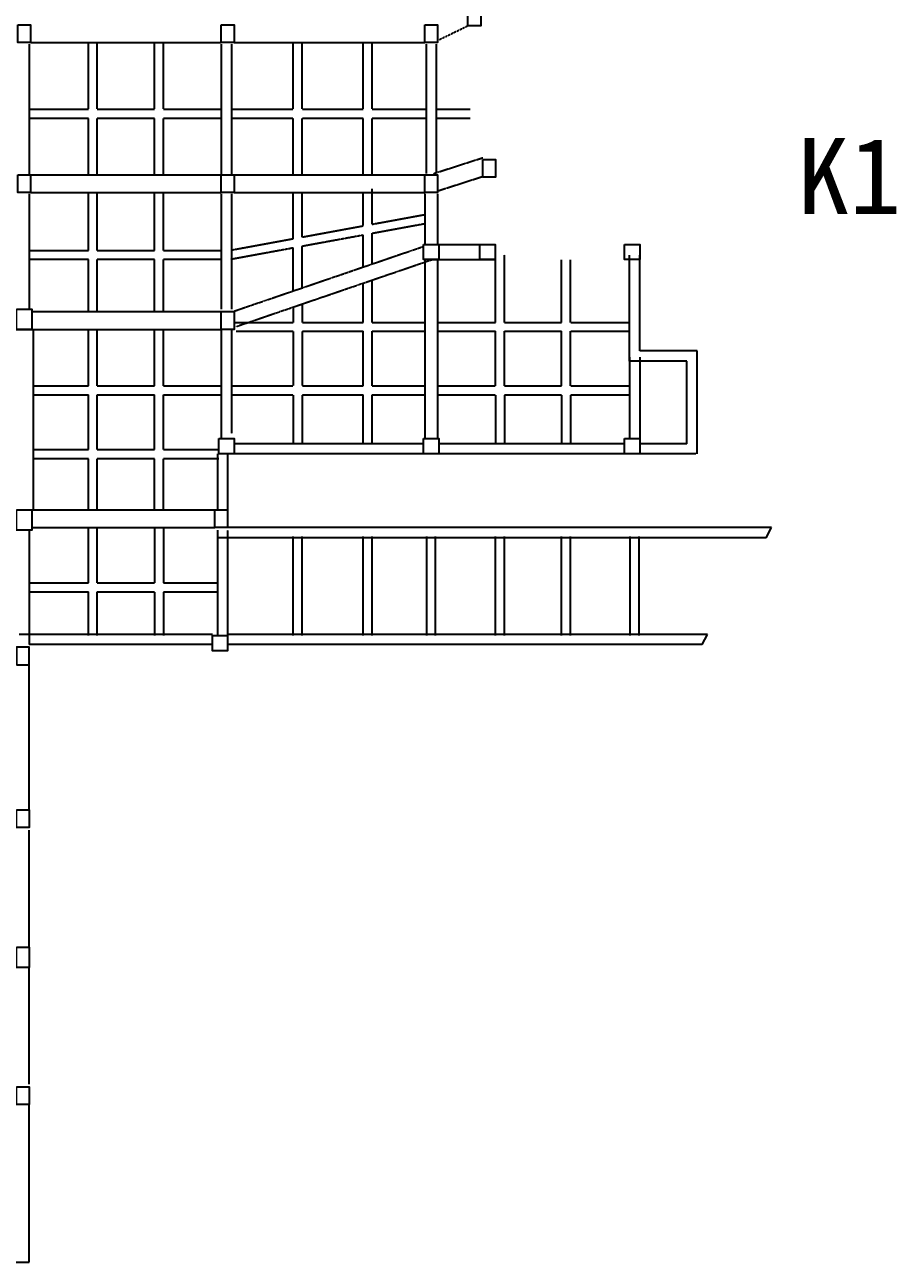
# Model space of a CAD drawing. Extents: x -1348811 to 123514, y -640545 to 749356.
# Drawn here: x -364786 to -330532, y -222293 to -173609 of the extents above; entities that cross this region are included whole.
import ezdxf
from ezdxf.enums import TextEntityAlignment as Align

# ---------------------------------------------------------------- set-up
doc = ezdxf.new("R2010")
doc.units = 0
doc.header["$LTSCALE"] = 10
doc.header["$MEASUREMENT"] = 0
doc.linetypes.add('DASHED2', pattern=[0.375, 0.25, -0.125])
doc.linetypes.add('常规', pattern=[20, 10, 0, 10])
for name, color, linetype in [('BEAM', 4, 'DASHED2'), ('BEAM_CON', 4, 'CONTINUOUS'), ('BEAM_SE', 144, 'DASHED2'), ('COLU', 1, 'CONTINUOUS'), ('jlq', 1, 'CONTINUOUS'), ('图框', 7, 'CONTINUOUS')]:
    doc.layers.add(name, color=color, linetype=linetype)
doc.layers.add('RD-Line', color=2, linetype='常规', lineweight=0)
doc.styles.add('黑体', font='simhei.ttf')

# ---------------------------------------------------------------- blocks, each defined once
blk = doc.blocks.new('A$C6F315E46')
at = {"layer": 'BEAM'}
for p, q in [((16050, 48066), (17246, 48647)), ((0, 47933), (0, 42783)), ((50, 47983), (7550, 47983)), ((7550, 47933), (7550, 42783)), ((7950, 47933), (7950, 42783)), ((8050, 47983), (15550, 47983)), ((15600, 47933), (15600, 42833)), ((16000, 47933), (16000, 42833)), ((15901, 42833), (17828, 43453)), ((50, 42783), (7550, 42783)), ((8050, 42783), (15550, 42783)), ((16050, 42146), (17828, 42717)), ((0, 42033), (0, 37500)), ((50, 42083), (7550, 42083)), ((7950, 42033), (7950, 37500)), ((8050, 42083), (15550, 42083)), ((15550, 42033), (15550, 40043)), ((16050, 42033), (16050, 40043)), ((8050, 37417), (15500, 39965)), ((16100, 40043), (17716, 40042)), ((8147, 36816), (15827, 39443)), ((15550, 39443), (15550, 32400)), ((15827, 39443), (18325, 39442)), ((16050, 39443), (16050, 32400)), ((100, 37400), (7550, 37400)), ((-39850, 36700), (7550, 36700)), ((150, 36700), (150, 29600)), ((7950, 36700), (7950, 32600)), ((23600, 35600), (23600, 32400)), ((24000, 35600), (24000, 32400)), ((100, 29600), (7300, 29600)), ((0, 28800), (0, 24300)), ((100, 28900), (7300, 28900)), ((7400, 28800), (7400, 24650)), ((7800, 28800), (7800, 24650))]:
    blk.add_line(p, q, dxfattribs=at)
at = {"layer": 'BEAM_CON', "linetype": 'Continuous'}
for p, q in [((7550, 42033), (7550, 37500)), ((7550, 36700), (7550, 32400))]:
    blk.add_line(p, q, dxfattribs=at)
at = {"layer": 'BEAM_SE'}
for p, q in [((2325, 45358), (2325, 47983)), ((2675, 45358), (2675, 47983)), ((4925, 45358), (4925, 47983)), ((5275, 45358), (5275, 47983)), ((10375, 45358), (10375, 47983)), ((10725, 45358), (10725, 47983)), ((13125, 45358), (13125, 47983)), ((13475, 45358), (13475, 47983)), ((0, 45358), (2325, 45358)), ((2675, 45358), (4925, 45358)), ((5275, 45358), (7550, 45358)), ((7950, 45358), (10375, 45358)), ((10725, 45358), (13125, 45358)), ((13475, 45358), (15577, 45358)), ((15977, 45358), (17336, 45358)), ((0, 45008), (2325, 45008)), ((2325, 42783), (2325, 45008)), ((2675, 45008), (4925, 45008)), ((2675, 42783), (2675, 45008)), ((4925, 42783), (4925, 45008)), ((5275, 45008), (7550, 45008)), ((5275, 42783), (5275, 45008)), ((7950, 45008), (10375, 45008)), ((10375, 42783), (10375, 45008)), ((10725, 45008), (13125, 45008)), ((10725, 42783), (10725, 45008)), ((13125, 42783), (13125, 45008)), ((13475, 45008), (15577, 45008)), ((13475, 42783), (13475, 45008)), ((15977, 45008), (17335, 45008)), ((2325, 39808), (2325, 42083)), ((2675, 39808), (2675, 42083)), ((4925, 39808), (4925, 42083)), ((5275, 39808), (5275, 42083)), ((10375, 40268), (10375, 42083)), ((10725, 40332), (10725, 42083)), ((13125, 40772), (13125, 42083)), ((13475, 40837), (13475, 42233)), ((13475, 40837), (15550, 41217)), ((10725, 40332), (13125, 40772)), ((10725, 39976), (13125, 40417)), ((13125, 39153), (13125, 40417)), ((13475, 40481), (15550, 40862)), ((13475, 39272), (13475, 40481)), ((7950, 39823), (10375, 40268)), ((10725, 38332), (10725, 39976)), ((0, 39808), (2325, 39808)), ((0, 39458), (2325, 39458)), ((2325, 37400), (2325, 39458)), ((2675, 39808), (4925, 39808)), ((2675, 39458), (4925, 39458)), ((2675, 37400), (2675, 39458)), ((4925, 37400), (4925, 39458)), ((5275, 39808), (7550, 39808)), ((5275, 39458), (7550, 39458)), ((5275, 37400), (5275, 39458)), ((7950, 39467), (10375, 39912)), ((10375, 38212), (10375, 39912)), ((18325, 36975), (18325, 39635)), ((18675, 36975), (18675, 39634)), ((20925, 36975), (20925, 39442)), ((21275, 36975), (21275, 39442)), ((13125, 36975), (13125, 38518)), ((13475, 36975), (13475, 38638)), ((10375, 37578), (10375, 36975)), ((10725, 37698), (10725, 36975)), ((2325, 34475), (2325, 36700)), ((2675, 34475), (2675, 36700)), ((4925, 34475), (4925, 36700)), ((5275, 34475), (5275, 36700)), ((8050, 36975), (10375, 36975)), ((8129, 36625), (10375, 36625)), ((10375, 36625), (10375, 34475)), ((10725, 36975), (13125, 36975)), ((10725, 36625), (10725, 34475)), ((10725, 36625), (13125, 36625)), ((13125, 34475), (13125, 36625)), ((13475, 36975), (15550, 36975)), ((13475, 36625), (15550, 36625)), ((13475, 34475), (13475, 36625)), ((16050, 36975), (18325, 36975)), ((16050, 36625), (18325, 36625)), ((18325, 34475), (18325, 36625)), ((18675, 36975), (20925, 36975)), ((18675, 36625), (20925, 36625)), ((18675, 34475), (18675, 36625)), ((20925, 34475), (20925, 36625)), ((21275, 36975), (23600, 36975)), ((21275, 36625), (23600, 36625)), ((21275, 34475), (21275, 36625)), ((150, 34475), (2325, 34475)), ((150, 34125), (2325, 34125)), ((2325, 31975), (2325, 34125)), ((2675, 34475), (4925, 34475)), ((2675, 34125), (4925, 34125)), ((2675, 31975), (2675, 34125)), ((4925, 31975), (4925, 34125)), ((5275, 34475), (7550, 34475)), ((5275, 34125), (7550, 34125)), ((5275, 31975), (5275, 34125)), ((7950, 34475), (10375, 34475)), ((7950, 34125), (10375, 34125)), ((10375, 34125), (10375, 32200)), ((10725, 34475), (13125, 34475)), ((10725, 34125), (10725, 32200)), ((10725, 34125), (13125, 34125)), ((13125, 32200), (13125, 34125)), ((13475, 34475), (15527, 34475)), ((13475, 34125), (15527, 34125)), ((13475, 32200), (13475, 34125)), ((16027, 34475), (18325, 34475)), ((16027, 34125), (18325, 34125)), ((18325, 34125), (18325, 32200)), ((18675, 34475), (20925, 34475)), ((18675, 34125), (20925, 34125)), ((18675, 34125), (18675, 32200)), ((20925, 34125), (20925, 32200)), ((21275, 34475), (23600, 34475)), ((21275, 34125), (23600, 34125)), ((21275, 34125), (21275, 32200)), ((150, 31975), (2325, 31975)), ((2675, 31975), (4925, 31975)), ((5275, 31975), (7450, 31975)), ((150, 31625), (2325, 31625)), ((2325, 29600), (2325, 31625)), ((2675, 31625), (4925, 31625)), ((2675, 29600), (2675, 31625)), ((4925, 29600), (4925, 31625)), ((5275, 31625), (7450, 31625)), ((5275, 29600), (5275, 31625)), ((2325, 26725), (2325, 28900)), ((2675, 26725), (2675, 28900)), ((4925, 28900), (4925, 26725)), ((5275, 28900), (5275, 26725)), ((10375, 24650), (10375, 28550)), ((10725, 24650), (10725, 28550)), ((13125, 24650), (13125, 28550)), ((13475, 24650), (13475, 28550)), ((15625, 24650), (15625, 28550)), ((15975, 24650), (15975, 28550)), ((18325, 24650), (18325, 28550)), ((18675, 24650), (18675, 28550)), ((20925, 24650), (20925, 28550)), ((21275, 24650), (21275, 28550)), ((23625, 24650), (23625, 28550)), ((23975, 24650), (23975, 28550)), ((0, 26725), (2325, 26725)), ((0, 26375), (2325, 26375)), ((2325, 24650), (2325, 26375)), ((2675, 26725), (4925, 26725)), ((2675, 26375), (4925, 26375)), ((2675, 24650), (2675, 26375)), ((4925, 26375), (4925, 24650)), ((5275, 26725), (7400, 26725)), ((5275, 26375), (5275, 24650)), ((5275, 26375), (7400, 26375))]:
    blk.add_line(p, q, dxfattribs=at)
at = {"layer": 'COLU'}
for points in [[(17246, 49437), (17746, 49437), (17746, 48637), (17246, 48637)], [(-450, 48683), (50, 48683), (50, 47983), (-450, 47983)], [(7550, 48683), (8050, 48683), (8050, 47983), (7550, 47983)], [(15550, 48683), (16050, 48683), (16050, 47983), (15550, 47983)], [(17828, 43385), (18328, 43385), (18328, 42685), (17828, 42685)], [(-450, 42783), (50, 42783), (50, 42083), (-450, 42083)], [(7550, 42783), (8050, 42783), (8050, 42083), (7550, 42083)], [(15550, 42783), (16050, 42783), (16050, 42083), (15550, 42083)], [(15500, 40043), (16100, 40043), (16100, 39443), (15500, 39443)], [(17716, 40043), (18316, 40043), (18316, 39443), (17716, 39443)], [(23400, 40043), (24000, 40043), (24000, 39443), (23400, 39443)], [(-500, 37500), (100, 37500), (100, 36700), (-500, 36700)], [(7550, 37400), (8050, 37400), (8050, 36700), (7550, 36700)], [(7450, 32400), (8050, 32400), (8050, 31800), (7450, 31800)], [(15500, 32400), (16100, 32400), (16100, 31800), (15500, 31800)], [(23400, 32400), (24000, 32400), (24000, 31800), (23400, 31800)], [(-500, 29600), (100, 29600), (100, 28800), (-500, 28800)], [(7300, 29600), (7800, 29600), (7800, 28900), (7300, 28900)], [(7200, 24650), (7800, 24650), (7800, 24050), (7200, 24050)], [(-500, 23500), (0, 23500), (0, 24200), (-500, 24200)], [(-500, 17800), (0, 17800), (0, 17100), (-500, 17100)], [(-500, 12400), (0, 12400), (0, 11600), (-500, 11600)], [(-500, 6900), (0, 6900), (0, 6200), (-500, 6200)]]:
    blk.add_lwpolyline(points, close=True, dxfattribs=at)
at = {"layer": 'jlq'}
for p, q in [((23600, 35450), (23600, 39619)), ((24000, 35850), (24000, 39618)), ((26250, 35850), (24000, 35850)), ((26250, 31800), (26250, 35850)), ((25850, 35450), (23600, 35450)), ((25850, 32200), (25850, 35450)), ((15500, 32200), (8050, 32200)), ((23400, 32200), (16100, 32200)), ((25850, 32200), (24000, 32200)), ((7400, 31800), (7400, 29600)), ((7800, 31800), (7800, 29600)), ((15500, 31800), (8050, 31800)), ((23400, 31800), (16100, 31800)), ((26200, 31800), (24000, 31800)), ((7400, 28800), (7400, 28500)), ((29174, 28900), (7800, 28900)), ((28967, 28500), (29174, 28900)), ((28967, 28500), (7400, 28500)), ((7200, 24700), (-400, 24700)), ((26657, 24700), (7800, 24700)), ((26450, 24300), (26657, 24700)), ((7200, 24300), (0, 24300)), ((26450, 24300), (7800, 24300)), ((0, 17800), (0, 23500)), ((0, 12400), (0, 17000)), ((0, 7000), (0, 11600)), ((0, 0), (0, 6200)), ((-8000, 0), (0, 0))]:
    blk.add_line(p, q, dxfattribs=at)
at = {"layer": '图框', "style": '黑体'}
blk.add_text('K1', height=3000, dxfattribs=at).set_placement((32234, 41233), align=Align.CENTER)

msp = doc.modelspace()

# ---------------------------------------------------------------- block references
at = {"layer": 'RD-Line'}
msp.add_blockref('A$C6F315E46', (-364611.2, -222292.9), dxfattribs=at)

doc.saveas('drawing.dxf')
